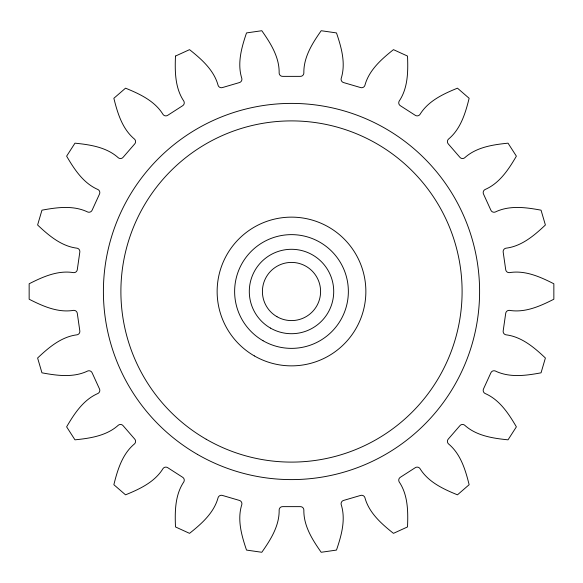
<?xml version="1.0" encoding="UTF-8"?>
<svg xmlns="http://www.w3.org/2000/svg" width="583" height="583" viewBox="0 0 583 583"><rect width="100%" height="100%" fill="white"/><g stroke="black" fill="none" stroke-linecap="round" stroke-linejoin="round"><path stroke-width="0.87" d="M175.49 56.063C174.849 71.33 174.944 87.96 183.827 101.121A3.432 3.432 0 0 1 182.53 105.8L167.846 115.237A3.432 3.432 0 0 1 163.051 114.472C154.772 100.925 139.687 93.929 125.534 88.171L113.86 98.287C117.547 113.117 122.321 129.04 134.556 139.162A3.432 3.432 0 0 1 134.629 144.023L123.195 157.213A3.432 3.432 0 0 1 118.378 157.833C106.616 147.164 90.176 144.708 74.974 143.17L66.622 156.157C74.34 169.347 83.405 183.288 97.995 189.548A3.432 3.432 0 0 1 99.431 194.19L92.18 210.069A3.432 3.432 0 0 1 87.734 212.023C73.443 205.099 56.974 207.373 41.954 210.179L37.604 224.994C48.717 235.474 61.346 246.296 77.109 248.198A3.432 3.432 0 0 1 79.798 252.242L77.313 269.521A3.432 3.432 0 0 1 73.596 272.647C57.936 270.031 42.77 276.852 29.15 283.783L29.15 299.217C42.77 306.148 57.936 312.969 73.596 310.353A3.432 3.432 0 0 1 77.313 313.479L79.798 330.758A3.432 3.432 0 0 1 77.109 334.802C61.346 336.704 48.717 347.526 37.604 358.006L41.954 372.821C56.974 375.627 73.443 377.901 87.734 370.977A3.432 3.432 0 0 1 92.18 372.931L99.431 388.81A3.432 3.432 0 0 1 97.995 393.452C83.405 399.712 74.34 413.653 66.622 426.843L74.974 439.83C90.176 438.292 106.616 435.836 118.378 425.167A3.432 3.432 0 0 1 123.195 425.787L134.629 438.977A3.432 3.432 0 0 1 134.556 443.838C122.321 453.96 117.547 469.883 113.86 484.713L125.534 494.829C139.687 489.071 154.772 482.075 163.051 468.528A3.432 3.432 0 0 1 167.846 467.763L182.53 477.2A3.432 3.432 0 0 1 183.827 481.879C174.944 495.04 174.849 511.67 175.49 526.937L189.541 533.35C201.499 523.84 214.005 512.88 218.129 497.547A3.432 3.432 0 0 1 222.517 495.463L239.263 500.382A3.432 3.432 0 0 1 241.828 504.506C237.011 519.635 241.602 535.617 246.522 550.082L261.803 552.276C270.599 539.785 279.512 525.742 279.148 509.87A3.432 3.432 0 0 1 282.77 506.634L300.23 506.634A3.432 3.432 0 0 1 303.852 509.87C303.488 525.742 312.401 539.785 321.197 552.276L336.478 550.082C341.398 535.617 345.989 519.635 341.172 504.506A3.432 3.432 0 0 1 343.737 500.382L360.483 495.463A3.432 3.432 0 0 1 364.871 497.547C368.995 512.88 381.501 523.84 393.459 533.35L407.51 526.937C408.151 511.67 408.056 495.04 399.173 481.879A3.432 3.432 0 0 1 400.47 477.2L415.154 467.763A3.432 3.432 0 0 1 419.949 468.528C428.228 482.075 443.313 489.071 457.466 494.829L469.14 484.713C465.453 469.883 460.679 453.96 448.444 443.838A3.432 3.432 0 0 1 448.371 438.977L459.805 425.787A3.432 3.432 0 0 1 464.622 425.167C476.384 435.836 492.824 438.292 508.026 439.83L516.378 426.843C508.66 413.653 499.595 399.712 485.005 393.452A3.432 3.432 0 0 1 483.569 388.81L490.82 372.931A3.432 3.432 0 0 1 495.266 370.977C509.557 377.901 526.026 375.627 541.046 372.821L545.396 358.006C534.283 347.526 521.654 336.704 505.891 334.802A3.432 3.432 0 0 1 503.202 330.758L505.687 313.479A3.432 3.432 0 0 1 509.404 310.353C525.064 312.969 540.23 306.148 553.85 299.217L553.85 283.783C540.23 276.852 525.064 270.031 509.404 272.647A3.432 3.432 0 0 1 505.687 269.521L503.202 252.242A3.432 3.432 0 0 1 505.891 248.198C521.654 246.296 534.283 235.474 545.396 224.994L541.046 210.179C526.026 207.373 509.557 205.099 495.266 212.023A3.432 3.432 0 0 1 490.82 210.069L483.569 194.19A3.432 3.432 0 0 1 485.005 189.548C499.595 183.288 508.66 169.347 516.378 156.157L508.026 143.17C492.824 144.708 476.384 147.164 464.622 157.833A3.432 3.432 0 0 1 459.805 157.213L448.371 144.023A3.432 3.432 0 0 1 448.444 139.162C460.679 129.04 465.453 113.117 469.14 98.287L457.466 88.171C443.313 93.929 428.228 100.925 419.949 114.472A3.432 3.432 0 0 1 415.154 115.237L400.47 105.8A3.432 3.432 0 0 1 399.173 101.121C408.056 87.96 408.151 71.33 407.51 56.063L393.459 49.65C381.501 59.16 368.995 70.12 364.871 85.453A3.432 3.432 0 0 1 360.483 87.537L343.737 82.618A3.432 3.432 0 0 1 341.172 78.494C345.989 63.365 341.398 47.383 336.478 32.918L321.197 30.724C312.401 43.215 303.488 57.258 303.852 73.13A3.432 3.432 0 0 1 300.23 76.366L282.77 76.366A3.432 3.432 0 0 1 279.148 73.13C279.512 57.258 270.599 43.215 261.803 30.724L246.522 32.918C241.602 47.383 237.011 63.365 241.828 78.494A3.432 3.432 0 0 1 239.263 82.618L222.517 87.537A3.432 3.432 0 0 1 218.129 85.453C214.005 70.12 201.499 59.16 189.541 49.65L175.49 56.063M197.448 454.397A188.098 188.098 0 0 0 479.598 291.5A188.098 188.098 0 0 0 197.448 128.603A188.098 188.098 0 0 0 197.448 454.397M206.2 439.247A170.6 170.6 0 0 0 462.1 291.5A170.6 170.6 0 0 0 206.2 143.753A170.6 170.6 0 0 0 206.2 439.247M254.319 355.9A74.362 74.362 0 0 0 365.862 291.5A74.362 74.362 0 0 0 254.319 227.1A74.362 74.362 0 0 0 254.319 355.9M270.395 328.054A42.216 42.216 0 0 0 333.716 291.5A42.216 42.216 0 0 0 270.395 254.946A42.216 42.216 0 0 0 270.395 328.054M276.954 316.693A29.092 29.092 0 0 0 320.592 291.5A29.092 29.092 0 0 0 276.954 266.307A29.092 29.092 0 0 0 276.954 316.693M263.064 340.749A56.864 56.864 0 0 0 348.364 291.5A56.864 56.864 0 0 0 263.064 242.251A56.864 56.864 0 0 0 263.064 340.749"/></g></svg>
